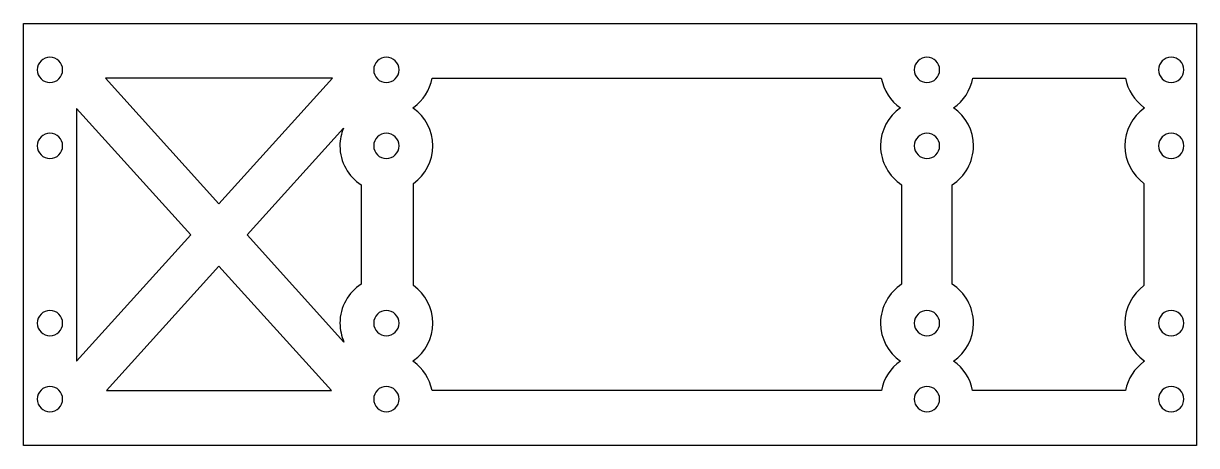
# Model space of a CAD drawing. Extents: x 0 to 139, y 0 to 50.
import ezdxf

# ---------------------------------------------------------------- set-up
doc = ezdxf.new("R2010")
doc.units = 0
doc.layers.add('LAYER_1', color=7, linetype='CONTINUOUS')

msp = doc.modelspace()

# ---------------------------------------------------------------- linework, layer by layer
at = {"layer": 'LAYER_1', "color": 7}
for points in [[(139, 50), (139, 0), (0, 0), (0, 50), (139, 50)], [(36.6, 43.52), (9.72, 43.52), (23.16, 28.65), (36.6, 43.52)], [(6.29, 39.93), (6.29, 9.99), (19.82, 24.96), (6.29, 39.93)], [(9.84, 6.52), (36.49, 6.52), (23.16, 21.26), (9.84, 6.52)]]:
    msp.add_lwpolyline(points, dxfattribs=at)
for points, knots in [([(3.14, 46), (3.96, 46), (4.64, 45.33), (4.64, 44.5), (4.64, 43.67), (3.96, 43), (3.14, 43), (2.31, 43), (1.64, 43.67), (1.64, 44.5), (1.64, 45.33), (2.31, 46), (3.14, 46)], [0, 0, 0, 0, 1, 1, 1, 2, 2, 2, 3, 3, 3, 4, 4, 4, 4]), ([(43, 46), (43.83, 46), (44.5, 45.33), (44.5, 44.5), (44.5, 43.67), (43.83, 43), (43, 43), (42.17, 43), (41.5, 43.67), (41.5, 44.5), (41.5, 45.33), (42.17, 46), (43, 46)], [0, 0, 0, 0, 1, 1, 1, 2, 2, 2, 3, 3, 3, 4, 4, 4, 4]), ([(107.06, 46), (107.89, 46), (108.56, 45.33), (108.56, 44.5), (108.56, 43.67), (107.89, 43), (107.06, 43), (106.24, 43), (105.56, 43.67), (105.56, 44.5), (105.56, 45.33), (106.24, 46), (107.06, 46)], [0, 0, 0, 0, 1, 1, 1, 2, 2, 2, 3, 3, 3, 4, 4, 4, 4]), ([(136, 46), (136.83, 46), (137.5, 45.33), (137.5, 44.5), (137.5, 43.67), (136.83, 43), (136, 43), (135.17, 43), (134.5, 43.67), (134.5, 44.5), (134.5, 45.33), (135.17, 46), (136, 46)], [0, 0, 0, 0, 1, 1, 1, 2, 2, 2, 3, 3, 3, 4, 4, 4, 4]), ([(103.91, 10), (102.49, 11), (101.56, 12.64), (101.56, 14.5), (101.56, 16.43), (102.56, 18.12), (104.06, 19.11), (104.06, 19.11), (104.06, 30.89), (104.06, 30.89), (102.56, 31.87), (101.56, 33.57), (101.56, 35.5), (101.56, 37.36), (102.49, 39), (103.91, 40), (102.75, 40.82), (101.91, 42.07), (101.65, 43.52), (101.65, 43.52), (48.41, 43.52), (48.41, 43.52), (48.16, 42.1), (47.35, 40.87), (46.23, 40.06), (46.23, 40.06), (46.23, 39.94), (46.23, 39.94), (47.61, 38.94), (48.5, 37.33), (48.5, 35.5), (48.5, 33.67), (47.61, 32.06), (46.23, 31.06), (46.23, 31.06), (46.23, 18.94), (46.23, 18.94), (47.61, 17.94), (48.5, 16.33), (48.5, 14.5), (48.5, 12.67), (47.61, 11.06), (46.23, 10.06), (46.23, 10.06), (46.23, 9.94), (46.23, 9.94), (47.34, 9.13), (48.14, 7.92), (48.41, 6.52), (48.41, 6.52), (101.66, 6.52), (101.66, 6.52), (101.93, 7.96), (102.76, 9.19), (103.91, 10)], [0, 0, 0, 0, 1, 1, 1, 2, 2, 2, 3, 3, 3, 4, 4, 4, 5, 5, 5, 6, 6, 6, 7, 7, 7, 8, 8, 8, 9, 9, 9, 10, 10, 10, 11, 11, 11, 12, 12, 12, 13, 13, 13, 14, 14, 14, 15, 15, 15, 16, 16, 16, 17, 17, 17, 18, 18, 18, 18]), ([(110.22, 40), (111.64, 39), (112.57, 37.36), (112.57, 35.5), (112.57, 33.57), (111.57, 31.87), (110.06, 30.89), (110.06, 30.89), (110.06, 19.11), (110.06, 19.11), (111.57, 18.12), (112.57, 16.43), (112.57, 14.5), (112.57, 12.64), (111.64, 11), (110.22, 10), (111.37, 9.19), (112.2, 7.96), (112.47, 6.52), (112.47, 6.52), (130.59, 6.52), (130.59, 6.52), (130.86, 7.92), (131.66, 9.13), (132.77, 9.94), (132.77, 9.94), (132.77, 10.06), (132.77, 10.06), (131.4, 11.06), (130.5, 12.67), (130.5, 14.5), (130.5, 16.33), (131.4, 17.94), (132.77, 18.94), (132.77, 18.94), (132.77, 31.06), (132.77, 31.06), (131.4, 32.06), (130.5, 33.67), (130.5, 35.5), (130.5, 37.33), (131.4, 38.94), (132.77, 39.94), (132.77, 39.94), (132.77, 40.06), (132.77, 40.06), (131.65, 40.87), (130.84, 42.1), (130.59, 43.52), (130.59, 43.52), (112.48, 43.52), (112.48, 43.52), (112.22, 42.07), (111.38, 40.82), (110.22, 40)], [0, 0, 0, 0, 1, 1, 1, 2, 2, 2, 3, 3, 3, 4, 4, 4, 5, 5, 5, 6, 6, 6, 7, 7, 7, 8, 8, 8, 9, 9, 9, 10, 10, 10, 11, 11, 11, 12, 12, 12, 13, 13, 13, 14, 14, 14, 15, 15, 15, 16, 16, 16, 17, 17, 17, 18, 18, 18, 18]), ([(46.23, 39.94), (46.23, 39.94), (46.23, 40.06), (46.23, 40.06), (46.21, 40.04), (46.18, 40.02), (46.16, 40), (46.18, 39.98), (46.21, 39.96), (46.23, 39.94)], [0, 0, 0, 0, 1, 1, 1, 2, 2, 2, 3, 3, 3, 3]), ([(132.77, 40.06), (132.77, 40.06), (132.77, 39.94), (132.77, 39.94), (132.79, 39.96), (132.82, 39.98), (132.84, 40), (132.82, 40.02), (132.79, 40.04), (132.77, 40.06)], [0, 0, 0, 0, 1, 1, 1, 2, 2, 2, 3, 3, 3, 3]), ([(37.5, 35.5), (37.5, 36.24), (37.65, 36.94), (37.91, 37.58), (37.91, 37.58), (26.5, 24.96), (26.5, 24.96), (26.5, 24.96), (37.98, 12.26), (37.98, 12.26), (37.68, 12.94), (37.5, 13.7), (37.5, 14.5), (37.5, 16.43), (38.5, 18.12), (40, 19.11), (40, 19.11), (40, 30.89), (40, 30.89), (38.5, 31.87), (37.5, 33.57), (37.5, 35.5)], [0, 0, 0, 0, 1, 1, 1, 2, 2, 2, 3, 3, 3, 4, 4, 4, 5, 5, 5, 6, 6, 6, 7, 7, 7, 7]), ([(3.14, 37), (3.96, 37), (4.64, 36.33), (4.64, 35.5), (4.64, 34.67), (3.96, 34), (3.14, 34), (2.31, 34), (1.64, 34.67), (1.64, 35.5), (1.64, 36.33), (2.31, 37), (3.14, 37)], [0, 0, 0, 0, 1, 1, 1, 2, 2, 2, 3, 3, 3, 4, 4, 4, 4]), ([(43, 37), (43.83, 37), (44.5, 36.33), (44.5, 35.5), (44.5, 34.67), (43.83, 34), (43, 34), (42.17, 34), (41.5, 34.67), (41.5, 35.5), (41.5, 36.33), (42.17, 37), (43, 37)], [0, 0, 0, 0, 1, 1, 1, 2, 2, 2, 3, 3, 3, 4, 4, 4, 4]), ([(107.06, 37), (107.89, 37), (108.56, 36.33), (108.56, 35.5), (108.56, 34.67), (107.89, 34), (107.06, 34), (106.24, 34), (105.56, 34.67), (105.56, 35.5), (105.56, 36.33), (106.24, 37), (107.06, 37)], [0, 0, 0, 0, 1, 1, 1, 2, 2, 2, 3, 3, 3, 4, 4, 4, 4]), ([(136, 37), (136.83, 37), (137.5, 36.33), (137.5, 35.5), (137.5, 34.67), (136.83, 34), (136, 34), (135.17, 34), (134.5, 34.67), (134.5, 35.5), (134.5, 36.33), (135.17, 37), (136, 37)], [0, 0, 0, 0, 1, 1, 1, 2, 2, 2, 3, 3, 3, 4, 4, 4, 4]), ([(3.14, 16), (3.96, 16), (4.64, 15.33), (4.64, 14.5), (4.64, 13.67), (3.96, 13), (3.14, 13), (2.31, 13), (1.64, 13.67), (1.64, 14.5), (1.64, 15.33), (2.31, 16), (3.14, 16)], [0, 0, 0, 0, 1, 1, 1, 2, 2, 2, 3, 3, 3, 4, 4, 4, 4]), ([(43, 16), (43.83, 16), (44.5, 15.33), (44.5, 14.5), (44.5, 13.67), (43.83, 13), (43, 13), (42.17, 13), (41.5, 13.67), (41.5, 14.5), (41.5, 15.33), (42.17, 16), (43, 16)], [0, 0, 0, 0, 1, 1, 1, 2, 2, 2, 3, 3, 3, 4, 4, 4, 4]), ([(107.06, 16), (107.89, 16), (108.56, 15.33), (108.56, 14.5), (108.56, 13.67), (107.89, 13), (107.06, 13), (106.24, 13), (105.56, 13.67), (105.56, 14.5), (105.56, 15.33), (106.24, 16), (107.06, 16)], [0, 0, 0, 0, 1, 1, 1, 2, 2, 2, 3, 3, 3, 4, 4, 4, 4]), ([(136, 16), (136.83, 16), (137.5, 15.33), (137.5, 14.5), (137.5, 13.67), (136.83, 13), (136, 13), (135.17, 13), (134.5, 13.67), (134.5, 14.5), (134.5, 15.33), (135.17, 16), (136, 16)], [0, 0, 0, 0, 1, 1, 1, 2, 2, 2, 3, 3, 3, 4, 4, 4, 4]), ([(46.23, 9.94), (46.23, 9.94), (46.23, 10.06), (46.23, 10.06), (46.21, 10.04), (46.18, 10.02), (46.16, 10), (46.18, 9.98), (46.21, 9.96), (46.23, 9.94)], [0, 0, 0, 0, 1, 1, 1, 2, 2, 2, 3, 3, 3, 3]), ([(132.77, 10.06), (132.77, 10.06), (132.77, 9.94), (132.77, 9.94), (132.79, 9.96), (132.82, 9.98), (132.84, 10), (132.82, 10.02), (132.79, 10.04), (132.77, 10.06)], [0, 0, 0, 0, 1, 1, 1, 2, 2, 2, 3, 3, 3, 3]), ([(3.14, 7), (3.96, 7), (4.64, 6.33), (4.64, 5.5), (4.64, 4.67), (3.96, 4), (3.14, 4), (2.31, 4), (1.64, 4.67), (1.64, 5.5), (1.64, 6.33), (2.31, 7), (3.14, 7)], [0, 0, 0, 0, 1, 1, 1, 2, 2, 2, 3, 3, 3, 4, 4, 4, 4]), ([(43, 7), (43.83, 7), (44.5, 6.33), (44.5, 5.5), (44.5, 4.67), (43.83, 4), (43, 4), (42.17, 4), (41.5, 4.67), (41.5, 5.5), (41.5, 6.33), (42.17, 7), (43, 7)], [0, 0, 0, 0, 1, 1, 1, 2, 2, 2, 3, 3, 3, 4, 4, 4, 4]), ([(107.06, 7), (107.89, 7), (108.56, 6.33), (108.56, 5.5), (108.56, 4.67), (107.89, 4), (107.06, 4), (106.24, 4), (105.56, 4.67), (105.56, 5.5), (105.56, 6.33), (106.24, 7), (107.06, 7)], [0, 0, 0, 0, 1, 1, 1, 2, 2, 2, 3, 3, 3, 4, 4, 4, 4]), ([(136, 7), (136.83, 7), (137.5, 6.33), (137.5, 5.5), (137.5, 4.67), (136.83, 4), (136, 4), (135.17, 4), (134.5, 4.67), (134.5, 5.5), (134.5, 6.33), (135.17, 7), (136, 7)], [0, 0, 0, 0, 1, 1, 1, 2, 2, 2, 3, 3, 3, 4, 4, 4, 4])]:
    msp.add_open_spline(points, degree=3, knots=knots, dxfattribs=at)

doc.saveas('drawing.dxf')
